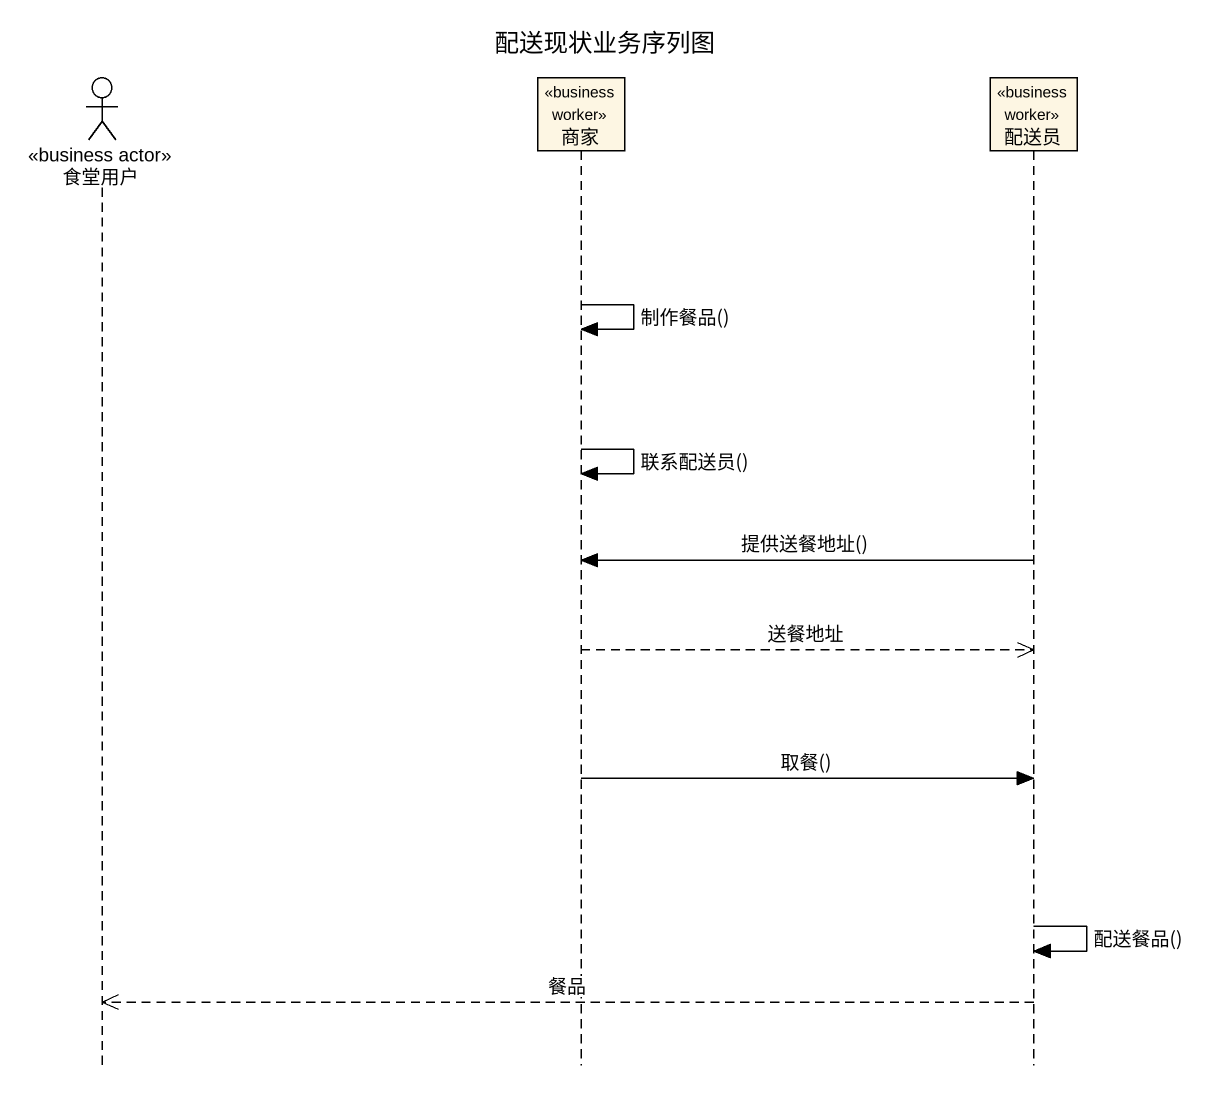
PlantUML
@startuml
title 配送现状业务序列图
hide footbox
actor 食堂用户 <<business actor>>
participant 商家 <<business worker>>
participant 配送员 <<business worker>>

商家 -> 商家 : 制作餐品()
商家 -> 商家 : 联系配送员()
配送员 -> 商家 : 提供送餐地址()
商家 -->> 配送员 : 送餐地址
商家 -> 配送员 : 取餐()
配送员 -> 配送员 : 配送餐品()
配送员 -->> 食堂用户 : 餐品
@enduml
